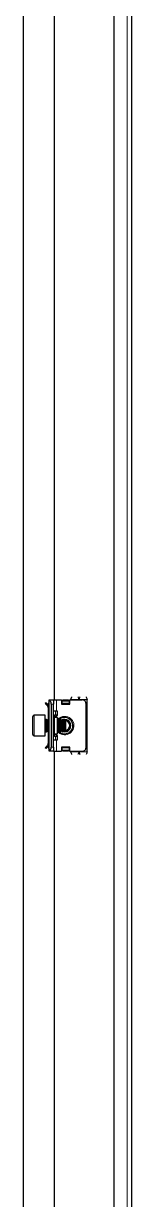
# Model space of a CAD drawing. Header units: millimetres. Extents: x -468 to 1915, y -1114 to 1206.
# Drawn here: x 1862 to 1915, y -511 to 62 of the extents above; entities that cross this region are included whole.
import ezdxf

# ---------------------------------------------------------------- set-up
doc = ezdxf.new("R2010")
doc.units = ezdxf.units.MM

msp = doc.modelspace()

# ---------------------------------------------------------------- linework, layer by layer
at = {"color": 7, "linetype": 'Continuous', "lineweight": 25}
for p, q in [((1906.45, -982.57), (1906.45, 972.43)), ((1914.95, 972.43), (1914.95, -982.57)), ((1862.45, -949.57), (1862.45, 939.43)), ((1877.45, -267.57), (1877.45, 257.43)), ((1873.39, -268.94), (1873.03, -269.29)), ((1874.36, -269.91), (1873.39, -268.94)), ((1874.74, -268.87), (1874.95, -268.66)), ((1874.95, -267.57), (1876.95, -267.57)), ((1874.95, -267.84), (1874.95, -267.57)), ((1874.95, -292.31), (1874.95, -267.84)), ((1876.95, -267.57), (1876.95, -269.57)), ((1876.95, -267.57), (1878.45, -267.57)), ((1878.45, -267.57), (1880.95, -267.57)), ((1880.95, -267.57), (1880.95, -269.57)), ((1881.2, -267.95), (1881.7, -267.6)), ((1881.7, -267.95), (1881.2, -268.31)), ((1881.2, -268.31), (1881.2, -267.95)), ((1881.2, -269.22), (1881.2, -268.31)), ((1881.7, -267.6), (1881.7, -267.95)), ((1881.7, -267.6), (1884.2, -267.6)), ((1881.7, -267.95), (1884.2, -267.95)), ((1884.2, -267.95), (1884.2, -267.6)), ((1884.2, -267.6), (1884.7, -267.95)), ((1884.7, -268.31), (1884.2, -267.95)), ((1884.7, -267.95), (1884.7, -268.31)), ((1884.7, -268.31), (1884.7, -269.22)), ((1884.75, -267.69), (1884.75, -269.57)), ((1884.95, -267.69), (1884.75, -267.69)), ((1884.95, -269.57), (1884.95, -267.57)), ((1884.95, -267.57), (1890.95, -267.57)), ((1885.45, -267.57), (1885.45, -267.32)), ((1893.45, -292.82), (1893.45, -267.32)), ((1874.01, -270.26), (1873.03, -269.29)), ((1874.01, -270.26), (1874.36, -269.91)), ((1874.45, -269.57), (1874.45, -269.97)), ((1874.45, -271.32), (1874.95, -271.32)), ((1874.45, -271.32), (1874.45, -274.82)), ((1875.95, -269.57), (1875.95, -290.57)), ((1876.95, -290.57), (1876.95, -269.57)), ((1878.45, -273.07), (1876.95, -273.07)), ((1878.95, -273.07), (1878.45, -273.07)), ((1878.95, -275.07), (1878.95, -273.07)), ((1880.95, -269.57), (1884.95, -269.57)), ((1881.2, -269.57), (1881.2, -269.22)), ((1884.7, -269.22), (1884.7, -269.57)), ((1892.95, -290.57), (1892.95, -269.57)), ((1866.95, -284.47), (1866.95, -275.67)), ((1872.95, -275.07), (1867.55, -275.07)), ((1872.95, -285.07), (1872.95, -275.07)), ((1873.56, -277.07), (1873.2, -277.07)), ((1873.95, -277.63), (1873.56, -277.07)), ((1873.56, -278.93), (1873.56, -277.07)), ((1873.56, -283.07), (1873.56, -278.93)), ((1874.33, -277.07), (1873.95, -277.63)), ((1873.95, -279.14), (1873.95, -277.63)), ((1873.95, -282.52), (1873.95, -279.14)), ((1874.56, -277.07), (1874.33, -277.07)), ((1874.33, -278.93), (1874.33, -277.07)), ((1874.33, -283.07), (1874.33, -278.93)), ((1874.95, -274.82), (1874.45, -274.82)), ((1874.45, -274.82), (1874.45, -277.07)), ((1874.95, -277.63), (1874.56, -277.07)), ((1874.56, -278.93), (1874.56, -277.07)), ((1874.56, -283.07), (1874.56, -278.93)), ((1877.27, -276.04), (1878.95, -275.07)), ((1877.45, -275.94), (1877.45, -274.82)), ((1877.45, -274.82), (1877.95, -274.82)), ((1878.95, -276.07), (1877.45, -276.07)), ((1877.95, -274.82), (1878.95, -274.82)), ((1878.95, -284.07), (1878.95, -276.07)), ((1879.33, -277.07), (1878.95, -277.63)), ((1879.56, -277.07), (1879.33, -277.07)), ((1879.33, -278.93), (1879.33, -277.07)), ((1879.33, -283.07), (1879.33, -278.93)), ((1879.95, -277.63), (1879.56, -277.07)), ((1879.56, -278.93), (1879.56, -277.07)), ((1879.56, -283.07), (1879.56, -278.93)), ((1880.33, -277.07), (1879.95, -277.63)), ((1879.95, -279.14), (1879.95, -277.63)), ((1879.95, -282.52), (1879.95, -279.14)), ((1880.56, -277.07), (1880.33, -277.07)), ((1880.33, -278.93), (1880.33, -277.07)), ((1880.33, -283.07), (1880.33, -278.93)), ((1880.95, -277.63), (1880.56, -277.07)), ((1880.56, -278.93), (1880.56, -277.07)), ((1880.56, -283.07), (1880.56, -278.93)), ((1880.87, -277.52), (1881.12, -277.38)), ((1881.33, -277.07), (1880.95, -277.63)), ((1880.95, -279.14), (1880.95, -277.63)), ((1880.95, -282.52), (1880.95, -279.14)), ((1881.56, -277.07), (1881.33, -277.07)), ((1881.33, -278.93), (1881.33, -277.07)), ((1881.33, -283.07), (1881.33, -278.93)), ((1881.95, -277.63), (1881.56, -277.07)), ((1881.56, -278.93), (1881.56, -277.07)), ((1881.56, -283.07), (1881.56, -278.93)), ((1882.15, -277.33), (1881.78, -277.4)), ((1882.33, -277.07), (1881.95, -277.63)), ((1881.95, -279.14), (1881.95, -277.63)), ((1881.95, -282.52), (1881.95, -279.14)), ((1882.39, -277.07), (1882.33, -277.07)), ((1882.33, -278.93), (1882.33, -277.07)), ((1882.33, -283.07), (1882.33, -278.93)), ((1882.95, -277.63), (1882.39, -277.07)), ((1882.39, -283.07), (1882.39, -277.07)), ((1883.47, -277.51), (1882.64, -277.32)), ((1882.95, -282.52), (1882.95, -277.63)), ((1867.55, -285.07), (1872.95, -285.07)), ((1873.2, -283.07), (1873.56, -283.07)), ((1873.56, -283.07), (1873.95, -282.52)), ((1873.95, -282.52), (1874.33, -283.07)), ((1874.33, -283.07), (1874.56, -283.07)), ((1874.45, -283.07), (1874.45, -285.32)), ((1874.45, -285.32), (1874.95, -285.32)), ((1874.45, -285.32), (1874.45, -288.82)), ((1874.56, -283.07), (1874.95, -282.52)), ((1878.95, -285.07), (1877.27, -284.11)), ((1877.45, -284.07), (1878.95, -284.07)), ((1877.45, -285.32), (1877.45, -284.21)), ((1877.95, -285.32), (1877.45, -285.32)), ((1878.95, -285.32), (1877.95, -285.32)), ((1878.95, -282.52), (1879.33, -283.07)), ((1878.95, -287.07), (1878.95, -285.07)), ((1879.33, -283.07), (1879.56, -283.07)), ((1879.56, -283.07), (1879.95, -282.52)), ((1879.95, -282.52), (1880.33, -283.07)), ((1880.33, -283.07), (1880.56, -283.07)), ((1880.56, -283.07), (1880.95, -282.52)), ((1881.12, -282.76), (1880.87, -282.63)), ((1880.95, -282.52), (1881.33, -283.07)), ((1881.33, -283.07), (1881.56, -283.07)), ((1881.56, -283.07), (1881.95, -282.52)), ((1881.95, -282.52), (1882.33, -283.07)), ((1882.33, -283.07), (1882.39, -283.07)), ((1882.39, -283.07), (1882.95, -282.52)), ((1874.01, -289.89), (1873.03, -290.86)), ((1873.39, -291.21), (1873.03, -290.86)), ((1874.36, -290.24), (1873.39, -291.21)), ((1874.01, -289.89), (1874.36, -290.24)), ((1874.45, -288.82), (1874.95, -288.82)), ((1874.45, -290.57), (1874.45, -290.11)), ((1874.95, -291.49), (1874.74, -291.28)), ((1876.95, -287.07), (1878.45, -287.07)), ((1876.95, -290.57), (1876.95, -292.57)), ((1878.45, -287.07), (1878.95, -287.07)), ((1884.95, -290.57), (1880.95, -290.57)), ((1880.95, -290.57), (1880.95, -292.57)), ((1881.2, -290.93), (1881.2, -290.57)), ((1881.2, -291.84), (1881.2, -290.93)), ((1881.2, -291.84), (1881.7, -292.2)), ((1881.2, -292.2), (1881.2, -291.84)), ((1884.2, -292.2), (1884.7, -291.84)), ((1884.7, -290.57), (1884.7, -290.93)), ((1884.7, -290.93), (1884.7, -291.84)), ((1884.7, -291.84), (1884.7, -292.2)), ((1884.75, -290.57), (1884.75, -292.46)), ((1884.95, -292.57), (1884.95, -290.57)), ((1874.95, -292.57), (1874.95, -292.31)), ((1876.95, -292.57), (1874.95, -292.57)), ((1876.95, -292.57), (1878.45, -292.57)), ((1877.45, -842.57), (1877.45, -292.57)), ((1878.45, -292.57), (1880.95, -292.57)), ((1881.7, -292.55), (1881.2, -292.2)), ((1884.2, -292.2), (1881.7, -292.2)), ((1881.7, -292.2), (1881.7, -292.55)), ((1884.2, -292.55), (1881.7, -292.55)), ((1884.2, -292.55), (1884.2, -292.2)), ((1884.7, -292.2), (1884.2, -292.55)), ((1884.75, -292.46), (1884.95, -292.46)), ((1884.95, -292.57), (1890.95, -292.57)), ((1885.45, -292.82), (1885.45, -292.57))]:
    msp.add_line(p, q, dxfattribs=at)
at = {"color": 8, "linetype": 'Continuous', "lineweight": 18}
for p, q in [((1912.85, 972.43), (1912.85, -982.57)), ((1874.95, -269.07), (1874.74, -268.87)), ((1878.45, -273.07), (1878.45, -267.57)), ((1885.45, -267.32), (1889.45, -267.32)), ((1893.45, -267.32), (1889.45, -267.32)), ((1874.95, -269.57), (1874.45, -269.57)), ((1876.95, -269.57), (1875.95, -269.57)), ((1877.95, -274.82), (1877.95, -273.07)), ((1884.7, -269.22), (1881.2, -269.22)), ((1867.55, -275.07), (1867.55, -285.07)), ((1873.2, -277.07), (1873.2, -282.85)), ((1877.45, -276.07), (1877.45, -284.07)), ((1873.2, -282.85), (1873.2, -283.07)), ((1877.95, -287.07), (1877.95, -285.32)), ((1874.95, -290.57), (1874.45, -290.57)), ((1874.95, -291.07), (1874.74, -291.28)), ((1875.95, -290.57), (1876.95, -290.57)), ((1878.45, -292.57), (1878.45, -287.07)), ((1881.2, -290.93), (1884.7, -290.93)), ((1889.45, -292.82), (1885.45, -292.82)), ((1893.45, -292.82), (1889.45, -292.82))]:
    msp.add_line(p, q, dxfattribs=at)
at = {"color": 7, "linetype": 'Continuous', "lineweight": 25, "flags": 128}
msp.add_lwpolyline([(1881.78, -282.75), (1881.91, -282.78), (1882.15, -282.82)], dxfattribs=at)
at = {"color": 7, "linetype": 'Continuous', "lineweight": 25}
for centre, radius, start, end in [((1875.45, -269.57), 1, 135, 180), ((1873.95, -269.57), 2, 0, 60), ((1890.95, -269.57), 2, 0, 90), ((1867.55, -275.67), 0.6, 90, 180), ((1873.2, -276.82), 0.25, 180, 270), ((1877.45, -275.57), 0.5, 180, 270), ((1882.45, -280.07), 4, 90, 134.2823), ((1882.45, -280.07), 4, 225.7177, 90), ((1882.45, -280.07), 3, 254.3316, 105.6684), ((1882.45, -280.07), 2.76, 274.0126, 68.2426), ((1882.45, -280.07), 2.45, 281.7977, 78.2023), ((1867.55, -284.47), 0.6, 180, 270), ((1873.2, -283.32), 0.25, 90, 180), ((1877.45, -284.57), 0.5, 90, 180), ((1875.45, -290.57), 1, 180, 225), ((1873.95, -290.57), 2, 300, 0), ((1890.95, -290.57), 2, 270, 0)]:
    msp.add_arc(centre, radius, start, end, dxfattribs=at)
at = {"color": 8, "linetype": 'Continuous', "lineweight": 18}
for start, end in [(218.9424, 90), (90, 141.0576)]:
    msp.add_arc((1882.45, -280.07), 4.5, start, end, dxfattribs=at)
at = {"color": 7, "linetype": 'Continuous', "lineweight": 25}
for points, knots in [([(1885.45, -267.32), (1885.49, -267.21), (1885.59, -266.96), (1885.73, -266.61), (1885.87, -266.28), (1885.97, -266.1), (1886.02, -266)], [0, 0, 0, 0, 0.247454, 0.50208, 0.749534, 1, 1, 1, 1]), ([(1888.87, -266.01), (1888.95, -266.17), (1889.13, -266.52), (1889.32, -267), (1889.43, -267.28), (1889.45, -267.32)], [0, 0, 0, 0, 0.415483, 0.917152, 1, 1, 1, 1]), ([(1889.45, -267.32), (1889.54, -267.08), (1889.73, -266.59), (1889.92, -266.2), (1890.02, -266)], [0, 0, 0, 0, 0.502065, 1, 1, 1, 1]), ([(1892.87, -266.01), (1892.95, -266.17), (1893.13, -266.52), (1893.32, -267), (1893.43, -267.28), (1893.45, -267.32)], [0, 0, 0, 0, 0.415483, 0.917152, 1, 1, 1, 1]), ([(1874.45, -271.32), (1874.42, -271.13), (1874.39, -270.84), (1874.21, -270.49), (1874.07, -270.34), (1874.01, -270.26)], [0, 0, 0, 0, 0.4850424, 0.7384039, 1, 1, 1, 1]), ([(1874.95, -271.32), (1874.92, -271.08), (1874.87, -270.6), (1874.58, -270.14), (1874.39, -269.94), (1874.36, -269.91)], [0, 0, 0, 0, 0.461863, 0.923726, 1, 1, 1, 1]), ([(1874.01, -289.89), (1874.13, -289.74), (1874.31, -289.51), (1874.43, -289.13), (1874.44, -288.93), (1874.45, -288.82)], [0, 0, 0, 0, 0.485042, 0.738404, 1, 1, 1, 1]), ([(1874.36, -290.24), (1874.51, -290.05), (1874.82, -289.67), (1874.94, -289.14), (1874.94, -288.86), (1874.95, -288.82)], [0, 0, 0, 0, 0.4618628, 0.9237257, 1, 1, 1, 1]), ([(1886.02, -294.14), (1885.94, -293.98), (1885.76, -293.63), (1885.57, -293.14), (1885.46, -292.86), (1885.45, -292.82)], [0, 0, 0, 0, 0.415483, 0.917152, 1, 1, 1, 1]), ([(1889.45, -292.82), (1889.35, -293.07), (1889.16, -293.56), (1888.97, -293.95), (1888.87, -294.15)], [0, 0, 0, 0, 0.502065, 1, 1, 1, 1]), ([(1890.02, -294.14), (1889.94, -293.98), (1889.76, -293.63), (1889.57, -293.14), (1889.46, -292.86), (1889.45, -292.82)], [0, 0, 0, 0, 0.415483, 0.917152, 1, 1, 1, 1]), ([(1893.45, -292.82), (1893.35, -293.07), (1893.16, -293.56), (1892.97, -293.95), (1892.87, -294.15)], [0, 0, 0, 0, 0.502065, 1, 1, 1, 1])]:
    msp.add_open_spline(points, degree=3, knots=knots, dxfattribs=at)

doc.saveas('drawing.dxf')
